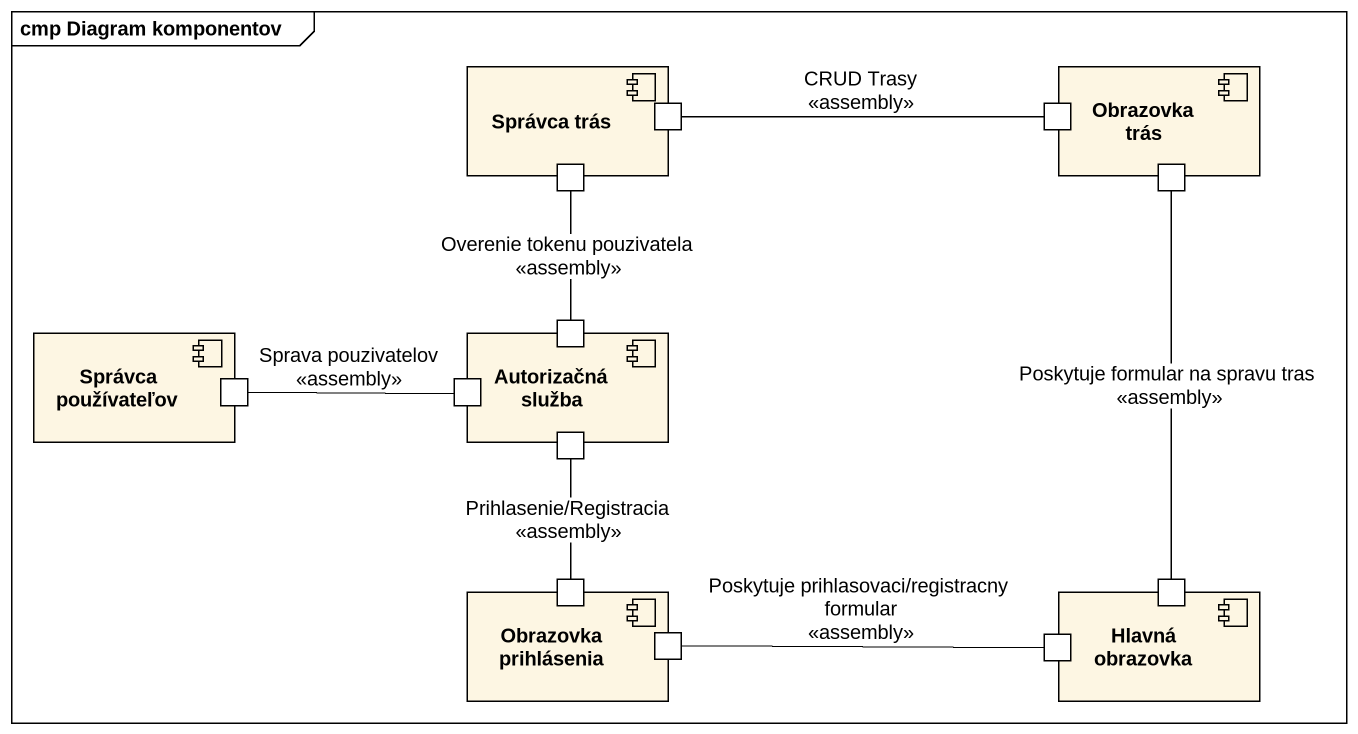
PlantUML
@startuml
mainframe cmp Diagram komponentov
component "Správca trás" as Správca_trás {
  port " " as port1
  port " " as port3
}
component "Obrazovka trás" as Obrazovka_trás {
  port " " as port2
  port " " as port4
}
component "Správca používateľov" as Správca_používateľov {
  port " " as port6
}
component "Autorizačná služba" as Autorizačná_služba {
  port " " as port5
  port " " as port7
  port " " as port8
}
component "Obrazovka prihlásenia" as Obrazovka_prihlásenia {
  port " " as port9
  port " " as port11
}
component "Hlavná obrazovka" as Hlavná_obrazovka {
  port " " as port10
  port " " as port12
}
port2 -left- port1 : CRUD Trasy\n<<assembly>>
port3 -- port5 : Overenie tokenu pouzivatela\n<<assembly>>
port7 -left- port6 : Sprava pouzivatelov\n<<assembly>>
port9 -up- port8 : Prihlasenie/Registracia\n<<assembly>>
port10 -up- port4 : Poskytuje formular na spravu tras\n<<assembly>>
port12 -left- port11 : Poskytuje prihlasovaci/registracny formular\n<<assembly>>
@enduml
